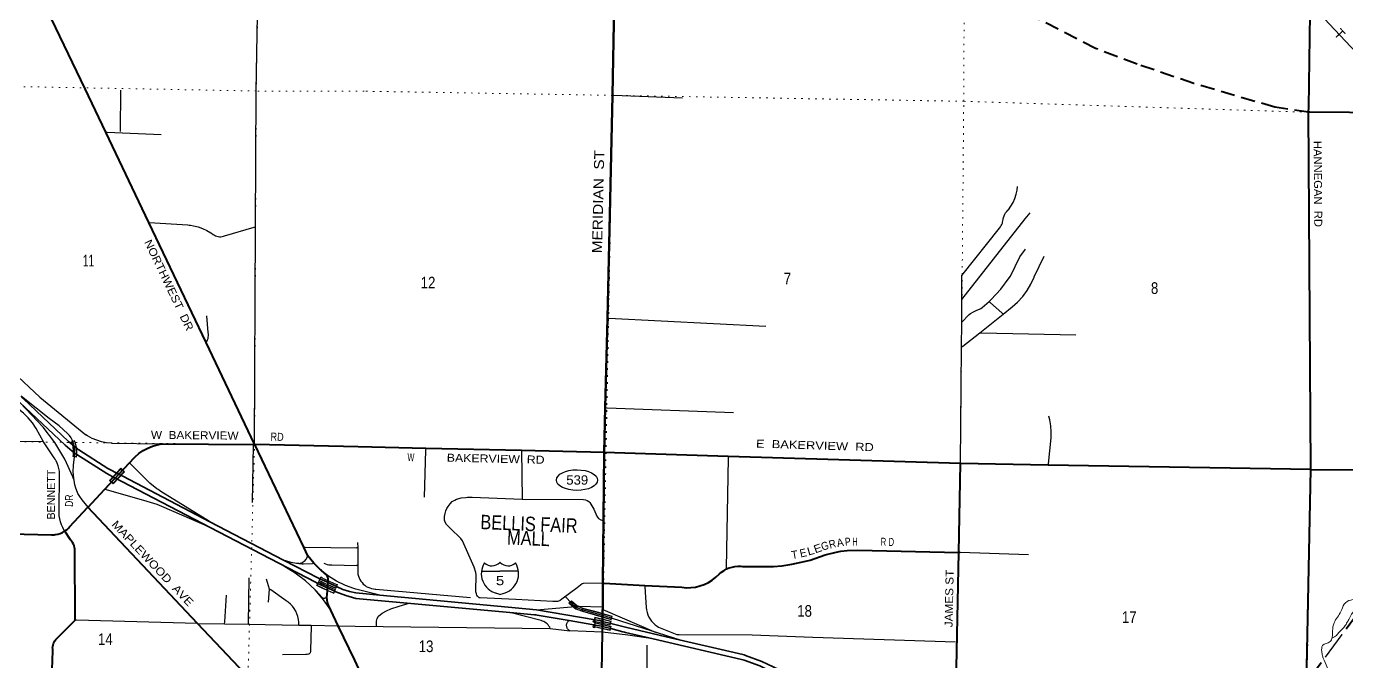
# Model space of a CAD drawing. Header units: feet. Extents: x -489137 to -242534, y 368785 to 558127.
# Drawn here: x -370080 to -350286, y 473973 to 483502 of the extents above; entities that cross this region are included whole.
import ezdxf
from ezdxf.enums import TextEntityAlignment as Align

# ---------------------------------------------------------------- set-up
doc = ezdxf.new("R2010")
doc.units = ezdxf.units.FT
doc.header["$LTSCALE"] = 70
doc.header["$PDMODE"] = 32
doc.header["$PDSIZE"] = 35
for name, pattern in [('DOT_DASHED', [7.7, 5, -1.2, 0.3, -1.2]), ('DOTTED', [1.5, 0.3, -1.2]), ('LONG_DASHED', [7.5, 6, -1.5]), ('MEDIUM_DASHED', [4.5, 3, -1.5])]:
    doc.linetypes.add(name, pattern=pattern)
for name, color, linetype, lineweight in [('15', 7, 'Continuous', 25), ('17', 7, 'Continuous', 25), ('18', 7, 'Continuous', 35), ('19', 7, 'Continuous', 25), ('23', 7, 'Continuous', 70), ('26', 7, 'Continuous', 40), ('27', 7, 'Continuous', 13), ('29', 7, 'Continuous', 25), ('39', 7, 'Continuous', 13), ('44', 7, 'DOT_DASHED', 13), ('46', 7, 'Continuous', 13), ('53', 7, 'MEDIUM_DASHED', 40), ('55', 7, 'Continuous', 13), ('56', 7, 'Continuous', 13), ('6', 7, 'DOTTED', 25), ('63', 7, 'Continuous', 25), ('7', 7, 'DOTTED', 13)]:
    doc.layers.add(name, color=color, linetype=linetype, lineweight=lineweight)
doc.layers.add('30', color=7, linetype='Continuous')

msp = doc.modelspace()

# ---------------------------------------------------------------- linework, layer by layer
at = {"layer": '15'}
for p, q in [((-362982.92, 475459.14), (-362980.02, 475462.05)), ((-362976.85, 475459.67), (-362980.28, 475462.05)), ((-363255.63, 475327.67), (-362979.22, 475327.67)), ((-362979.22, 474982.09), (-363043.11, 475000.05)), ((-362979.75, 474981.83), (-362916.12, 475000.57))]:
    msp.add_line(p, q, dxfattribs=at)
msp.add_lwpolyline([(-362703.86, 475327.67), (-362979.75, 475327.67), (-362979.22, 475327.67)], dxfattribs=at)
for centre, radius, start, end in [((-362953, 475292.57), 306.13, 148.44437, 254.43379), ((-363101.6, 475575.18), 165.66, 227.34302, 315.81162), ((-362857.91, 475575.18), 165.66, 224.18881, 312.69398), ((-363006.51, 475292.58), 306.13, 283.08095, 31.62464)]:
    msp.add_arc(centre, radius, start, end, dxfattribs=at)
at = {"layer": '17'}
msp.add_ellipse((-361824.77, 476696.11), major_axis=(-309.24, 1), ratio=0.500121, dxfattribs=at)
at = {"layer": '18'}
for p, q in [((-366223.26, 475497.46), (-367327.08, 476072.11)), ((-366294.77, 475450.18), (-367324.43, 475986.21)), ((-364779.63, 474968.61), (-365139.98, 475002.87)), ((-363016.21, 474804.22), (-364779.63, 474968.61))]:
    msp.add_line(p, q, dxfattribs=at)
for points in [[(-369352.99, 477099.87), (-369391.24, 477129.45), (-369498.06, 477219.36), (-370182.56, 477866.75)], [(-369361.58, 477203.28), (-369449.45, 477276.47), (-370128.25, 477918.47), (-370157.86, 477953.02)], [(-368695.33, 476784.61), (-368857.82, 476871.56), (-369293.58, 477148.6), (-369303.53, 477154.93), (-369313.58, 477163.3), (-369361.58, 477203.28)], [(-368748.51, 476727.44), (-368871.4, 476793.19), (-369325.29, 477078.44), (-369352.99, 477099.87)], [(-367324.43, 475986.21), (-368649.42, 476675.98), (-368668.13, 476685.72), (-368689.42, 476696.5), (-368713.2, 476708.55), (-368748.51, 476727.44)], [(-367327.08, 476072.11), (-368634.79, 476752.91), (-368660.45, 476765.94), (-368695.33, 476784.61)], [(-365563.94, 475078.58), (-365712.96, 475146.77), (-365733.46, 475157.97), (-366294.77, 475450.18)], [(-365556.68, 475158.37), (-365682.49, 475215.97), (-365698.74, 475224.24), (-366223.26, 475497.46)], [(-365141.29, 474920.45), (-365290.04, 474965.09), (-365438.13, 475022.25), (-365455.57, 475028.98), (-365478.13, 475039.31), (-365563.94, 475078.58)], [(-365139.98, 475002.87), (-365235.13, 475022.64), (-365334.76, 475056.02), (-365429.65, 475100.21), (-365556.68, 475158.37)], [(-361941.49, 474590.24), (-362420.85, 474671.89), (-362440.43, 474675.23), (-362460.85, 474677.09), (-362831.63, 474710.75), (-365141.29, 474920.45)], [(-361441.19, 474577.07), (-361487.29, 474588.64), (-361550.25, 474601.52), (-362431.7, 474749.74), (-363016.21, 474804.22)], [(-361441.97, 474500.07), (-361455.29, 474503.42), (-361518.26, 474516.96), (-361941.49, 474590.24)], [(-360682.52, 474315.37), (-361096.68, 474412.35), (-361114.95, 474416.62), (-361136.68, 474422.22), (-361319.57, 474469.31), (-361441.97, 474500.07)], [(-360487.9, 474346.82), (-361097.19, 474489.49), (-361318.91, 474546.37), (-361441.19, 474577.07)], [(-358180.48, 473274.59), (-358188.34, 473283.06), (-358385.87, 473473.48), (-358602.22, 473642.22), (-358835.03, 473787.42), (-359081.73, 473907.48), (-359319.64, 473993.84), (-359338.37, 474000.64), (-359359.64, 474005.62), (-360682.52, 474315.37)], [(-356861.76, 471640.57), (-357573.69, 472590.22), (-358122.81, 473322.7), (-358133.54, 473334.25), (-358336.72, 473530.13), (-358559.26, 473703.69), (-358798.72, 473853.04), (-359052.49, 473976.55), (-359297.77, 474065.59), (-359317.69, 474072.82), (-359337.77, 474077.52), (-360487.9, 474346.82)]]:
    msp.add_lwpolyline(points, dxfattribs=at)
at = {"layer": '19'}
for p, q in [((-364779.63, 474968.61), (-365138.99, 475059.69)), ((-361436.73, 474754.18), (-360637.58, 474410.46))]:
    msp.add_line(p, q, dxfattribs=at)
for points in [[(-369364.29, 476694), (-369378.47, 476730.4), (-369384.79, 476746.63), (-369505.6, 477009.49), (-369653.23, 477258.29), (-369826.05, 477490.3), (-370173.09, 477856.75), (-370182.56, 477866.75)], [(-369361.58, 477203.28), (-369369.64, 477237.98), (-369377.24, 477259.96), (-369382.1, 477274.01), (-369394.74, 477299.96), (-369410.76, 477329.57), (-369434.64, 477364.42), (-369462.03, 477396.58), (-369586.24, 477509.89), (-369737.16, 477622.33), (-370130.2, 477931.28), (-370157.86, 477953.02)], [(-369364.29, 476694), (-369369.45, 476722.86), (-369376.58, 476821.61), (-369373.35, 476920.56), (-369358.34, 477045.93), (-369356.71, 477056.64), (-369352.99, 477099.87)], [(-369352.99, 477099.87), (-369352.79, 477102.24), (-369353.65, 477147.99), (-369359.29, 477193.41), (-369361.58, 477203.28)], [(-367327.08, 476072.11), (-367332.22, 476075.29), (-368063.63, 476527.37), (-368083.42, 476539.6), (-368103.63, 476553.06), (-368122.04, 476565.33), (-368231.26, 476649.69), (-368517.09, 476938.83), (-368535.01, 476956.96)], [(-369155.79, 476289.64), (-369244.58, 476401.36), (-369278.16, 476447.76), (-369306.7, 476497.41), (-369329.9, 476549.77), (-369338.61, 476574.33), (-369352.04, 476625.4), (-369364.29, 476694)], [(-367324.43, 475986.21), (-367334.32, 475990.49), (-368051.08, 476300.7), (-368120.34, 476329.24), (-368266.87, 476376.67), (-368878.33, 476548.29), (-368907.55, 476556.49)], [(-365750.91, 475048.95), (-365893.61, 475183.07), (-366049.54, 475301.53), (-366284.36, 475443.87), (-366294.77, 475450.18)], [(-365996.18, 475443.62), (-366032, 475446.33), (-366111.9, 475460.9), (-366189.84, 475483.73), (-366223.26, 475497.46)], [(-365996.18, 475443.62), (-365986.16, 475446), (-365973.52, 475449), (-365957.77, 475454.23), (-365942.66, 475461.08), (-365928.35, 475469.47), (-365914.99, 475479.32), (-365902.73, 475490.5), (-365891.71, 475502.9), (-365882.05, 475516.39), (-365873.85, 475530.82), (-365867.2, 475546.02), (-365863.06, 475559.06), (-365862.18, 475561.83)], [(-365996.18, 475443.62), (-365951.02, 475440.2), (-365925.95, 475440.02), (-365791.02, 475446.7), (-365769.96, 475447.74)], [(-365138.99, 475059.69), (-365170.16, 475067.89), (-365297.74, 475115.29), (-365428.64, 475179.63), (-365552.1, 475257.31), (-365666.76, 475347.46)], [(-365515.07, 474745.85), (-365623.01, 474900.66), (-365750.91, 475048.95)], [(-365572.56, 474980.88), (-365574.87, 474958.41), (-365576.06, 474949.99), (-365576.92, 474945.2), (-365577.6, 474942.88), (-365580.02, 474938.68), (-365583.43, 474935.04), (-365587.2, 474931.78), (-365591.29, 474928.93), (-365595.66, 474926.52), (-365600.26, 474924.58), (-365605.03, 474923.13), (-365609.93, 474922.19), (-365614.9, 474921.77), (-365619.89, 474921.87), (-365624.83, 474922.49), (-365629.69, 474923.63), (-365634.4, 474925.26), (-365638.92, 474927.38), (-365643.19, 474929.96), (-365647.16, 474932.97), (-365741.96, 475038.95), (-365750.91, 475048.95)], [(-364830.39, 474500.15), (-364830.39, 474580.03), (-364820.71, 474620.92), (-364800.29, 474653.19), (-364745.45, 474698.38), (-364680.94, 474737.11), (-364615.36, 474765.08), (-364491.72, 474803.81), (-364342.45, 474847.92)], [(-362000.06, 474948.21), (-361904.21, 474842.88), (-361883.04, 474823.68), (-361849.3, 474798.49), (-361818.6, 474781.36), (-361778.79, 474764.98), (-361750.51, 474754.2), (-361406.02, 474658.47), (-360263.77, 474294.34)], [(-362226.42, 474471.95), (-362233.76, 474488.58), (-362244.82, 474506.52), (-362257.69, 474523.2), (-362272.24, 474538.45), (-362288.3, 474552.09), (-362305.7, 474563.98), (-362324.24, 474573.99), (-362343.73, 474582), (-362363.95, 474587.93), (-362831.63, 474710.75)], [(-362431.7, 474749.74), (-361793.17, 474804.56), (-361447.31, 474797.5)], [(-361933.32, 474436.11), (-361938.64, 474439.11), (-361946.38, 474444.61), (-361953.49, 474450.88), (-361959.92, 474457.86), (-361965.58, 474465.48), (-361970.41, 474473.64), (-361974.36, 474482.27), (-361977.39, 474491.26), (-361979.46, 474500.52), (-361980.55, 474509.94), (-361980.65, 474519.43), (-361979.76, 474528.88), (-361977.89, 474538.18), (-361975.06, 474547.23), (-361971.29, 474555.94), (-361966.63, 474564.21), (-361961.14, 474571.94), (-361954.87, 474579.06), (-361947.89, 474585.48), (-361941.49, 474590.24)], [(-360682.52, 474315.37), (-361060.19, 474368.43), (-361443.13, 474414.59)]]:
    msp.add_lwpolyline(points, dxfattribs=at)
at = {"layer": '23'}
for p, q in [((-361435.42, 475150.15), (-361415.74, 477110.93)), ((-361437.54, 474938.92), (-361435.42, 475150.15))]:
    msp.add_line(p, q, dxfattribs=at)
for points in [[(-361415.74, 477110.93), (-361400.33, 477783.57), (-361369.57, 479126.72), (-361293.04, 482467.39), (-361292.93, 482473.41), (-361267.73, 483816.83), (-361217.96, 486471.05), (-361192.62, 487822.52), (-361153.86, 490477.12), (-361114.43, 493178.35)], [(-361441.97, 474500.07), (-361441.19, 474577.07), (-361437.54, 474938.92)]]:
    msp.add_lwpolyline(points, dxfattribs=at)
at = {"layer": '26'}
for p, q in [((-365103.78, 477192.65), (-366656.37, 477228.56)), ((-361415.74, 477110.93), (-362657.81, 477138.45)), ((-368695.33, 476784.61), (-368535.01, 476956.96)), ((-368748.51, 476727.44), (-368695.33, 476784.61)), ((-369156.5, 476288.87), (-369155.79, 476289.64)), ((-369503.7, 475931.21), (-369501.77, 475932.56)), ((-365563.94, 475078.58), (-365556.68, 475158.37)), ((-361443.13, 474414.59), (-361442.52, 474464.84)), ((-361442.52, 474464.84), (-361441.97, 474500.07))]:
    msp.add_line(p, q, dxfattribs=at)
for points in [[(-350857.96, 482214.13), (-350857.97, 482215.62), (-350854.53, 482289.6), (-350795.97, 486147.48), (-350773.87, 487604.11), (-350773.7, 487612.14), (-350660.81, 492961.84)], [(-366656.37, 477228.56), (-366658.94, 477233.95), (-367385.52, 478758.81), (-368245.05, 480562.67), (-368890.22, 481916.66), (-369199.52, 482565.77), (-371474.51, 487289.46)], [(-350824.05, 476856.74), (-350823.77, 476870.91), (-350857.96, 482214.13)], [(-339540.61, 482044.63), (-339564.72, 482047), (-340109.61, 482100.54), (-345408.65, 482167.31), (-345473.96, 482168.13), (-350837.96, 482213.96), (-350857.96, 482214.13)], [(-350824.05, 476856.74), (-350822.19, 476856.71), (-348726.54, 476841.52), (-348707.02, 476841.35), (-348687.59, 476843.22), (-348668.46, 476847.11), (-348649.84, 476852.98), (-348631.94, 476860.76), (-348614.95, 476870.37), (-348599.06, 476881.71), (-348584.44, 476894.64), (-348571.25, 476909.03), (-348559.63, 476924.72), (-348559.43, 476925.03), (-347705.66, 478084.43)], [(-368535.01, 476956.96), (-368465.82, 477031.33), (-368449.99, 477046.79), (-368391.67, 477096.51), (-368328.47, 477139.86), (-368261.08, 477176.37), (-368190.25, 477205.64), (-368116.75, 477227.34), (-368047.68, 477240.07), (-368041.38, 477241.23), (-366658.96, 477228.62), (-366656.37, 477228.56)], [(-365862.18, 475561.83), (-365922.61, 475688.65), (-366656.37, 477228.56)], [(-362657.81, 477138.45), (-364093.02, 477170.26), (-365103.78, 477192.65)], [(-356074.66, 476943.02), (-356074.74, 476943.02), (-359557.39, 477052.51), (-361415.74, 477110.93)], [(-356079.91, 475611.19), (-356101.43, 475611.67), (-356074.66, 476943.02)], [(-350824.05, 476856.74), (-354759.98, 476921.42), (-356074.66, 476943.02)], [(-350902.23, 472906.64), (-350824.05, 476856.74)], [(-369155.79, 476289.64), (-368907.55, 476556.49), (-368748.51, 476727.44)], [(-369501.77, 475932.56), (-369477.76, 475949.33), (-369469.86, 475956.18), (-369449.81, 475973.57), (-369431.25, 475993.52), (-369156.5, 476288.87)], [(-365405.13, 472444.11), (-365489.28, 472483.23), (-365552.66, 472519.57), (-365647.47, 472585.27), (-365734.9, 472660.53), (-366621.39, 473600.59), (-367514.29, 474547.44), (-369156.5, 476288.87)], [(-371249.63, 475610.54), (-371225.02, 475635.16), (-371214.95, 475645.24), (-371205.03, 475653.87), (-371191.54, 475665.6), (-371109.45, 475727.7), (-371021.32, 475780.88), (-370928.11, 475824.56), (-370830.85, 475858.25), (-370730.6, 475881.6), (-370628.45, 475894.33), (-370525.54, 475896.32), (-369702.53, 475875.49), (-369682.62, 475874.98), (-369662.53, 475876.72), (-369645.96, 475878.16), (-369609.7, 475885.16), (-369574.37, 475895.92), (-369540.36, 475910.31), (-369508.04, 475928.18), (-369503.7, 475931.21)], [(-369711.08, 473179), (-369710.79, 473189.02), (-369691.44, 473855.54), (-369683.31, 474135.51), (-369685.85, 474157.69), (-369686.05, 474180.01), (-369683.93, 474202.23), (-369679.49, 474224.1), (-369672.79, 474245.4), (-369663.9, 474265.87), (-369652.92, 474285.3), (-369639.96, 474303.48), (-369627.92, 474317.36), (-369349.87, 474595.23), (-369349.88, 474599.66), (-369352.97, 475661.72), (-369357.88, 475687.5), (-369365.45, 475712.61), (-369375.61, 475736.8), (-369388.24, 475759.8), (-369403.21, 475781.34), (-369416.98, 475797.63), (-369503.7, 475931.21)], [(-369503.7, 475931.21), (-369504.58, 475932.56), (-369501.77, 475932.56)], [(-361435.42, 475150.15), (-361417.32, 475149.19), (-360808.82, 475116.95), (-360253.54, 475087.52), (-360185.18, 475081.99), (-360116.61, 475083.62), (-360048.59, 475092.42), (-359981.87, 475108.28), (-359917.16, 475131.02), (-359855.19, 475160.41), (-359796.63, 475196.11), (-359742.13, 475237.74), (-359692.27, 475284.84), (-359689.2, 475288.07), (-359656.02, 475316.69), (-359620.02, 475341.69), (-359590.01, 475358.17), (-359581.61, 475362.78), (-359541.21, 475379.75), (-359499.25, 475392.4), (-359456.2, 475400.59), (-359412.53, 475404.24), (-359368.72, 475403.3), (-359341.95, 475400.45), (-358880.94, 475400.11), (-358753, 475410.56), (-358603.01, 475434.32), (-358464.07, 475464.62), (-358330.18, 475497.39), (-358103.11, 475573.73), (-357940.62, 475614.86), (-357869.75, 475629.14), (-357774.71, 475638.78), (-357615.59, 475645.32), (-356101.43, 475611.67)], [(-365769.96, 475447.74), (-365771.37, 475449.11), (-365862.18, 475561.83)], [(-365556.68, 475158.37), (-365553.75, 475190.57), (-365553.23, 475202.4), (-365553.94, 475214.21), (-365555.89, 475225.89), (-365559.05, 475237.3), (-365563.38, 475248.31), (-365568.84, 475258.81), (-365575.37, 475268.69), (-365656.76, 475338.84), (-365666.76, 475347.46), (-365769.96, 475447.74)], [(-356151.02, 473145.88), (-356101.43, 475611.67)], [(-365572.56, 474980.88), (-365567.64, 475037.89), (-365563.94, 475078.58)], [(-365515.07, 474745.85), (-365516.94, 474748.87), (-365536.21, 474784.39), (-365551.66, 474821.72), (-365563.12, 474860.47), (-365570.47, 474900.21), (-365573.63, 474940.49), (-365572.56, 474980.88)], [(-365156.6, 473993.15), (-365403.95, 474511.91), (-365515.07, 474745.85)], [(-361466.67, 472467.11), (-361460.16, 473005.51), (-361450.3, 473821.18), (-361443.13, 474414.59)], [(-364112.29, 471749.73), (-364148.83, 471820.38), (-365156.6, 473993.15)]]:
    msp.add_lwpolyline(points, dxfattribs=at)
at = {"layer": '29'}
for p, q in [((-368669.21, 481927.65), (-368662.27, 482546.87)), ((-367379.19, 479158.81), (-367358.14, 478907.76)), ((-369877.42, 477940.59), (-369188.74, 477375.7)), ((-366678.05, 477227.19), (-366696.65, 476362.54)), ((-362657.81, 477138.45), (-362645.54, 476408.96)), ((-355053.92, 475572.87), (-356079.91, 475611.19)), ((-364842.31, 475062.01), (-363423.77, 474935.63)), ((-365148.17, 474503.59), (-362226.42, 474471.95)), ((-362226.42, 474471.95), (-361933.32, 474436.11)), ((-360293.84, 474379.34), (-359196.01, 474375.14))]:
    msp.add_line(p, q, dxfattribs=at)
for points in [[(-366643.7, 480496.46), (-366634.19, 482532.58), (-366542.78, 487656.39)], [(-361292.93, 482473.41), (-361276.89, 482472.75), (-360240.72, 482430.26)], [(-368890.22, 481916.66), (-368869.44, 481915.69), (-368061.4, 481878.04)], [(-355357.31, 480752.72), (-355319.21, 480805.37), (-355286.82, 480861.7), (-355260.49, 480921.12), (-355240.52, 480982.96), (-355227.13, 481046.55), (-355221.11, 481100.13)], [(-356052.92, 479403.37), (-355106.82, 480615.49), (-355029.24, 480704)], [(-355476.45, 480495.85), (-355463.48, 480515.73), (-355455.41, 480530.93), (-355447.72, 480550), (-355443.86, 480563.5), (-355439.44, 480583.4)], [(-355439.44, 480583.4), (-355437.07, 480603.5), (-355436.37, 480609.43), (-355430.61, 480634.89), (-355422.23, 480659.62), (-355411.3, 480683.33), (-355397.96, 480705.77), (-355382.35, 480726.69), (-355364.63, 480745.87), (-355357.31, 480752.72)], [(-368245.05, 480562.67), (-368239.44, 480562.29), (-367661.49, 480523.42), (-367641.35, 480522.06)], [(-367641.35, 480522.06), (-367621.49, 480519.35), (-367571.96, 480512.6), (-367503.81, 480495.9), (-367437.78, 480472.17), (-367374.58, 480441.67), (-367314.92, 480404.73), (-367306.74, 480398.96), (-367279.03, 480377.92)], [(-367109.12, 480358.14), (-366665.99, 480489.84), (-366643.7, 480496.46)], [(-366658.96, 477228.62), (-366658.94, 477233.95), (-366643.7, 480496.46)], [(-356052.92, 479403.37), (-356052.92, 479422.86), (-356052.92, 479764.57), (-355492.32, 480475.73), (-355476.45, 480495.85)], [(-367279.03, 480377.92), (-367261.5, 480367.84), (-367243.02, 480359.64), (-367223.77, 480353.42), (-367203.98, 480349.24), (-367183.87, 480347.16), (-367163.65, 480347.19), (-367143.54, 480349.33), (-367123.76, 480353.56), (-367109.12, 480358.14)], [(-355327.78, 479755.32), (-355183.3, 480043.86), (-355102.89, 480158.56)], [(-355301.75, 479293.66), (-355217.98, 479367.7), (-355142.4, 479450.09), (-355075.85, 479539.93), (-355019.06, 479636.23), (-354972.64, 479737.94), (-354970.24, 479744.08), (-354818.94, 480056.66)], [(-355647.14, 479377.21), (-355613.18, 479407), (-355470.1, 479561.8), (-355343.98, 479730.7), (-355327.78, 479755.32)], [(-356074.74, 476943.02), (-356059.82, 478684.01), (-356059.79, 478687.61), (-356056.83, 479064.49), (-356054.18, 479401.76), (-356052.92, 479403.37)], [(-356059.79, 478687.61), (-356039.1, 478704.15), (-355785.96, 478906.54), (-355435.21, 479186.96), (-355301.75, 479293.66)], [(-355946.25, 479180.56), (-355926.27, 479193.29), (-355890.63, 479216.02), (-355831.58, 479245.48), (-355791.66, 479260.5), (-355771.64, 479268.03)], [(-355771.64, 479268.03), (-355751.66, 479285.55), (-355647.14, 479377.21)], [(-355435.21, 479186.96), (-355455.12, 479204.83), (-355624.35, 479356.76), (-355647.14, 479377.21)], [(-369877.42, 477940.59), (-370280.67, 478319.78), (-370642.08, 478739.04), (-370907.46, 479114.25)], [(-361369.57, 479126.72), (-361346.98, 479125.59), (-358994.81, 479007.55)], [(-356056.83, 479064.49), (-356042.17, 479079.87), (-355965.33, 479160.53), (-355946.25, 479180.56)], [(-367358.14, 478907.76), (-367355.48, 478884.77), (-367355.23, 478861.61), (-367357.4, 478838.57), (-367361.98, 478815.87), (-367368.9, 478793.78), (-367378.09, 478772.53), (-367385.52, 478758.81), (-367385.72, 478758.45)], [(-355785.96, 478906.54), (-355764.73, 478906.08), (-354344.23, 478875.48)], [(-369932.37, 477469.78), (-369987.75, 477552.86), (-370051.51, 477629.7), (-370122.95, 477699.45), (-370191.63, 477754.41), (-370606.03, 478124.81)], [(-361400.33, 477783.57), (-361372.73, 477782.52), (-359478.11, 477710.96)], [(-354718.05, 477328.87), (-354715.06, 477419.9), (-354721.61, 477510.73), (-354737.61, 477600.39), (-354752.34, 477655.36)], [(-369822.22, 477264.83), (-369823.95, 477268.05), (-369932.37, 477469.78)], [(-369648.24, 477009.17), (-369661.67, 477029.27), (-369821.21, 477268.02), (-369823.95, 477268.05), (-371742.41, 477289.83), (-372690.78, 477300.6)], [(-368803.76, 477251.4), (-368878.95, 477257.44), (-368953.09, 477271.31), (-369025.38, 477292.85), (-369095.03, 477321.83), (-369161.26, 477357.93), (-369188.74, 477375.7)], [(-368803.76, 477251.4), (-368047.68, 477240.07), (-368008.32, 477239.48)], [(-354759.98, 476921.42), (-354758.05, 476940.14), (-354718.05, 477328.87)], [(-364093.02, 477170.26), (-364093.89, 477144.8), (-364117.95, 476437.93)], [(-359557.39, 477052.51), (-359557.94, 477024.43), (-359589.71, 475373.68), (-359590.01, 475358.17)], [(-369584.05, 476790.09), (-369585.84, 476831.28), (-369591.92, 476872.06), (-369602.23, 476911.98), (-369616.66, 476950.6), (-369635.05, 476987.51), (-369636.12, 476989.27), (-369648.24, 477009.17)], [(-369511.06, 475942.56), (-369535.18, 475982.63), (-369554.97, 476025), (-369570.23, 476069.21), (-369580.78, 476114.77), (-369586.52, 476161.19), (-369587.37, 476207.95), (-369586.7, 476221.44), (-369584.05, 476790.09)], [(-361435.42, 475150.15), (-361733.3, 475146.57), (-361749.41, 475140.52), (-361824.2, 475081.01), (-362051.59, 474908.81), (-362076.36, 474892.19), (-362087.68, 474886.66), (-362100.77, 474881.12), (-362114.87, 474876.59), (-362129.72, 474875.06), (-362150.14, 474874.55), (-362186.38, 474876.57), (-362743.36, 474905.25), (-363277.04, 474929.46), (-363290.13, 474932.49), (-363304.23, 474943.57), (-363314.3, 474954.65), (-363324.18, 474970.6), (-363333.19, 474992.42), (-363339.23, 475017.61), (-363342.58, 475057.76), (-363334.67, 475242.85), (-363336.21, 475276.53), (-363343.25, 475309.78), (-363367.95, 475389.82), (-363542.6, 475786.31), (-363566.86, 475822.42), (-363588.92, 475846.76), (-363697.49, 475945.88), (-363779.21, 476032.13), (-363800.86, 476065.38), (-363809.92, 476095.61), (-363809.92, 476138.93), (-363808.91, 476147.99), (-363802.37, 476194.6), (-363790.79, 476233.63), (-363775.19, 476269.9), (-363758.57, 476298.11), (-363727.81, 476339.7), (-363694.64, 476372.66), (-363656.38, 476396.84), (-363629.69, 476409.94), (-363610.06, 476416.99), (-363562.23, 476428.07), (-363493.27, 476437.14), (-363466.58, 476438.15), (-363394.73, 476438.21), (-362645.54, 476408.96)], [(-362645.54, 476408.96), (-362645.1, 476408.94), (-361726.24, 476405.91), (-361696.04, 476401.88), (-361671.87, 476391.8), (-361647.71, 476375.68), (-361633.61, 476361.58), (-361572.81, 476259.72), (-361526.88, 476156.05), (-361516.37, 476137.85), (-361500.71, 476121.8), (-361467.51, 476099.02), (-361425.2, 476084.39)], [(-365922.61, 475688.65), (-365901.26, 475688.4), (-365128.75, 475679.93)], [(-365111.91, 475678.14), (-365112.74, 475678.23), (-365128.75, 475679.93)], [(-365113.67, 475761.8), (-365112.74, 475678.23), (-365109.82, 475416.93), (-365108.34, 475284.62)], [(-365618.84, 475450.62), (-365595.4, 475440.05), (-365570.98, 475431.99), (-365545.85, 475426.53), (-365542.01, 475426.1), (-365521.91, 475423.82)], [(-365521.91, 475423.82), (-365502.01, 475423.53), (-365133.09, 475416.93)], [(-365109, 475416.93), (-365109.82, 475416.93), (-365133.09, 475416.93)], [(-365108.34, 475284.62), (-365101.77, 475256.98), (-365092.34, 475230.17), (-365080.16, 475204.49), (-365065.37, 475180.23), (-365048.12, 475157.64), (-365028.6, 475136.99), (-365007.03, 475118.48), (-364983.65, 475102.33), (-364958.7, 475088.72), (-364932.47, 475077.79), (-364905.24, 475069.65), (-364877.31, 475064.41), (-364848.98, 475062.12), (-364842.31, 475062.01)], [(-366750.19, 474534.57), (-366750.13, 474539.36), (-366741.01, 475231.65)], [(-366447.78, 474865.91), (-366432.73, 475062.13), (-366478.51, 475208.07)], [(-366185.08, 474886.84), (-366412.73, 475047.97), (-366432.73, 475062.13)], [(-360808.82, 475116.95), (-360807.33, 475094.47), (-360786.69, 474784.93)], [(-367108.37, 474540.6), (-367106.56, 474569.5), (-367081.52, 474971.23)], [(-365993.01, 474521.83), (-365993.33, 474539.47), (-365993.77, 474563.43), (-365999.16, 474607.07), (-366009.08, 474649.91), (-366023.42, 474691.47), (-366042.03, 474731.31), (-366064.7, 474768.99), (-366091.19, 474804.08), (-366121.2, 474836.22), (-366154.4, 474865.05), (-366185.08, 474886.84)], [(-360786.69, 474784.93), (-360782.46, 474747.57), (-360774.35, 474710.86), (-360762.45, 474675.19), (-360746.88, 474640.97), (-360727.82, 474608.55), (-360705.48, 474578.31), (-360680.1, 474550.57), (-360651.96, 474525.64), (-360621.37, 474503.78), (-360601.72, 474492.1)], [(-369349.88, 474599.66), (-369330.04, 474599.09), (-367519.91, 474547.53), (-367514.29, 474547.44), (-367108.37, 474540.6), (-366750.19, 474534.57), (-365993.01, 474521.83), (-365811.06, 474518.76), (-365403.95, 474511.91), (-365148.17, 474503.59)], [(-365811.06, 474518.76), (-365811.48, 474498.66), (-365818.92, 474143.26), (-365819.34, 474123.21)], [(-360601.72, 474492.1), (-360354.33, 474389.46), (-360326.65, 474381.4), (-360293.84, 474379.34)], [(-361443.13, 474414.59), (-361443.31, 474414.61), (-361933.32, 474436.11)], [(-359196.01, 474375.14), (-358291.29, 474338.61), (-356152.12, 474269.34)], [(-365871.66, 474080.11), (-365891.79, 474079.76), (-366239.38, 474073.59)], [(-365819.34, 474123.21), (-365827.08, 474103.26), (-365830.19, 474099), (-365833.8, 474095.01), (-365837.8, 474091.43), (-365842.16, 474088.28), (-365846.82, 474085.6), (-365851.73, 474083.43), (-365851.79, 474083.41), (-365871.66, 474080.11)], [(-360774.86, 473796.57), (-360774.8, 473824.26), (-360773.97, 474220.61)]]:
    msp.add_lwpolyline(points, dxfattribs=at)
at = {"layer": '39'}
for points in [[(-350505.81, 474323.47), (-350436.87, 474366.56), (-350394.83, 474417.79), (-350327.98, 474486.43), (-350285.63, 474547.76), (-350253.43, 474607.39), (-350210.64, 474682.85), (-350146.51, 474794.02), (-350125.81, 474874.22), (-350025, 474994.34), (-349913.78, 475124.25), (-349800.1, 475268.22), (-349728.51, 475358.95), (-349692.03, 475426.53), (-349738.37, 475496.7), (-349797.08, 475494.51), (-349818.35, 475460.82), (-349832.86, 475384.47), (-349848.11, 475329.65), (-349883.99, 475281.82), (-349916.45, 475235.7), (-349996.1, 475143.01), (-350045.2, 475059.66), (-350098.1, 474984.52), (-350132.19, 474928.99), (-350161.43, 474903.38)], [(-350826.41, 473034.03), (-350820.04, 473038.53), (-350728.76, 473112.47), (-350627.45, 473248.75), (-350520.9, 473293.91), (-350471.66, 473381.29), (-350492.44, 473557.8), (-350521.74, 473720.41), (-350592.2, 473924.75), (-350648.58, 474061.95), (-350658.68, 474126.95), (-350645.81, 474215.48), (-350532.81, 474272.56), (-350502.45, 474338.31), (-350497.35, 474437.19), (-350473.49, 474553.67), (-350371.04, 474726.29), (-350321.18, 474833.87), (-350222.14, 474897.46), (-350157.31, 474906)]]:
    msp.add_spline(points, degree=3, dxfattribs=at)
at = {"layer": '46'}
msp.add_lwpolyline([(-334774.68, 469494.14), (-345453.71, 478670.76), (-345876.69, 479435.95), (-347258.76, 480374.81), (-347848.06, 480670.25), (-355683.91, 489011.64), (-361699.67, 493279.62), (-364815.01, 496797.49)], dxfattribs=at)
at = {"layer": '53'}
msp.add_lwpolyline([(-350857.96, 482214.13), (-351362.13, 482289.03), (-352576.93, 482645.7), (-353428.1, 482934.37), (-354050.51, 483171.56), (-355282.78, 483803.11), (-356362.34, 484283.38), (-357533.51, 484622.8), (-358652.63, 484815.91), (-359874.55, 485083.88), (-360734.08, 485276.6), (-361588.82, 485444.32), (-363156.13, 486000.64), (-364040.9, 486278.8), (-364949.65, 486527.54)], dxfattribs=at)
at = {"layer": '55'}
for p, q in [((-368834.88, 476689.88), (-368664.3, 476872.64)), ((-368664.3, 476872.64), (-368609.47, 476821.47)), ((-365696.64, 475187.83), (-365667.54, 475244.94)), ((-365728.92, 475115.44), (-365699.07, 475173.65)), ((-365445.73, 475057.3), (-365470.67, 474996.77)), ((-365416.7, 475131.37), (-365441.02, 475071.27))]:
    msp.add_line(p, q, dxfattribs=at)
for points in [[(-368823.57, 476690.26), (-368663.91, 476861.34), (-368620.77, 476821.08), (-368780.43, 476650)], [(-361555.11, 474637.63), (-361311.6, 474581.05), (-361326.31, 474517.74), (-361569.83, 474574.32)], [(-361555.23, 474557.75), (-361311.61, 474501.6), (-361326.21, 474438.26), (-361569.82, 474494.41)], [(-361549.12, 474628.02), (-361321.2, 474575.06), (-361332.29, 474527.34), (-361560.22, 474580.3)], [(-361549.23, 474548.15), (-361321.2, 474495.6), (-361332.2, 474447.85), (-361560.22, 474500.4)]]:
    msp.add_lwpolyline(points, close=True, dxfattribs=at)
for points in [[(-368609.47, 476821.47), (-368780.05, 476638.71), (-368834.88, 476689.88)], [(-365667.54, 475244.94), (-365643.37, 475232.14), (-365591.44, 475206.79), (-365523.78, 475175.32), (-365480.67, 475156.39), (-365433.47, 475137.14), (-365416.7, 475131.37)], [(-365728.92, 475115.44), (-365639.27, 475071.52), (-365547.29, 475029.5), (-365470.67, 474996.77)], [(-365474.97, 475007.31), (-365544.06, 475036.82), (-365635.85, 475078.75), (-365718.08, 475119.03), (-365695.56, 475162.95)], [(-365699.07, 475173.65), (-365649.52, 475148.91), (-365580.04, 475115.19), (-365493.47, 475077.05), (-365445.73, 475057.3)], [(-365696.64, 475187.83), (-365662.56, 475170.74), (-365609.7, 475145.09), (-365561.55, 475122.79), (-365499.55, 475095.6), (-365441.02, 475071.27)], [(-365695.56, 475162.95), (-365653.05, 475141.73), (-365583.4, 475107.93), (-365496.61, 475069.69), (-365456.16, 475052.96), (-365474.97, 475007.31)], [(-365445.4, 475081.76), (-365496.41, 475102.96), (-365558.26, 475130.08), (-365606.27, 475152.32), (-365659.02, 475177.91), (-365685.85, 475191.37), (-365664.1, 475234.07)], [(-365664.1, 475234.07), (-365647, 475225.01), (-365594.88, 475199.57), (-365527.08, 475168.03), (-365483.79, 475149.02), (-365427.47, 475126.06), (-365445.4, 475081.76)]]:
    msp.add_lwpolyline(points, dxfattribs=at)
at = {"layer": '55', "linetype": 'DOTTED', "lineweight": 100}
msp.add_arc((-361666.73, 475067.85), 324.97, 217.49411, 260.71384, dxfattribs=at)
at = {"layer": '55'}
for p in [(-361568.7, 474499.28), (-361568.69, 474579.19)]:
    msp.add_point(p, dxfattribs=at)
at = {"layer": '56'}
for p, q in [((-369407.74, 477272), (-369356.38, 477292.49)), ((-369397.69, 477267.38), (-369361.17, 477281.96)), ((-369328.65, 477041.13), (-369383.32, 477049.98)), ((-361947.49, 474848.56), (-361906.65, 474885.57)), ((-361935.58, 474848.55), (-361906.6, 474874.81))]:
    msp.add_line(p, q, dxfattribs=at)
for points in [[(-369407.74, 477272), (-369390.96, 477223.11), (-369383.2, 477185.91), (-369378.64, 477151.81), (-369377.27, 477106.64), (-369379.09, 477079.62), (-369383.32, 477049.98)], [(-369374.29, 477056.62), (-369371.13, 477078.78), (-369369.26, 477106.49), (-369370.66, 477152.46), (-369375.31, 477187.26), (-369383.23, 477225.23), (-369397.69, 477267.38)], [(-369361.17, 477281.96), (-369349.36, 477248.28), (-369339.02, 477206.45), (-369332.32, 477165.63), (-369330.07, 477106.31), (-369332.3, 477073.79), (-369335.48, 477050.33), (-369374.29, 477056.62)], [(-369356.38, 477292.49), (-369341.68, 477250.57), (-369331.18, 477208.06), (-369324.34, 477166.43), (-369322.06, 477106.19), (-369324.34, 477072.98), (-369328.65, 477041.13)], [(-361947.48, 474848.32), (-361858.75, 474770.83), (-361841.13, 474760.25), (-361813.94, 474748.16), (-361741.95, 474722.97), (-361553.64, 474670.68)], [(-361551.5, 474678.39), (-361739.56, 474730.61), (-361810.99, 474755.6), (-361837.43, 474767.36), (-361854.02, 474777.32), (-361935.58, 474848.55)], [(-361906.65, 474885.57), (-361831.06, 474818.18), (-361813.94, 474808.11), (-361786.25, 474795.51), (-361732.89, 474775.65), (-361695.13, 474764.78), (-361538.16, 474723.46)], [(-361906.6, 474874.81), (-361835.8, 474811.68), (-361817.63, 474801), (-361789.31, 474788.11), (-361735.4, 474768.05), (-361697.26, 474757.07), (-361540.2, 474715.72)], [(-361538.16, 474723.46), (-361298.27, 474653.07), (-361313.76, 474600.3), (-361553.64, 474670.68)], [(-361540.41, 474715.78), (-361308.19, 474647.64), (-361319.18, 474610.22), (-361551.38, 474678.35)]]:
    msp.add_lwpolyline(points, dxfattribs=at)
at = {"layer": '6'}
for p, q in [((-361393.81, 477110.24), (-361440.82, 474611.2)), ((-361442.95, 474465.17), (-361477.77, 471754.6)), ((-361441.92, 474545.17), (-361442.1, 474530.87))]:
    msp.add_line(p, q, dxfattribs=at)
msp.add_lwpolyline([(-360892.31, 505479.23), (-360935.31, 503840.79), (-361030.49, 498523.89), (-361114.43, 493178.35), (-361192.62, 487822.52), (-361293.04, 482467.39), (-361393.81, 477110.44)], dxfattribs=at)
at = {"layer": '63', "linetype": 'LONG_DASHED', "lineweight": 13}
msp.add_line((-350913.18, 473617.51), (-345715.34, 480653.73), dxfattribs=at)
at = {"layer": '63', "linetype": 'LONG_DASHED'}
msp.add_lwpolyline([(-350916.39, 473620.06), (-345718.58, 480656.24)], dxfattribs=at)
at = {"layer": '7'}
for p, q in [((-365103.78, 477192.66), (-361393.81, 477110.44)), ((-361393.81, 477110.24), (-356074.74, 476943.02))]:
    msp.add_line(p, q, dxfattribs=at)
for points in [[(-366821.84, 471121.56), (-366809.12, 471892.91), (-366658.96, 477228.62), (-366634.19, 482532.58), (-366538.42, 487900.93), (-366414.25, 493293.43), (-366360.92, 498655.94), (-366317.82, 503992.18), (-366259.99, 508570.69)], [(-350314.79, 508310.28), (-350445.68, 503755.57), (-350535.43, 498418.29), (-350661, 492963.77), (-350763.52, 487611.87), (-350859.2, 482214.14), (-350822.19, 476856.71), (-350918.12, 471515.58), (-350922.56, 471074.34)], [(-356074.74, 476943.02), (-356026.41, 482378.61), (-356004.27, 487752.38), (-356009.01, 489701.51)], [(-365015.69, 482529.91), (-366634.19, 482532.58), (-371873.8, 482629.87), (-373149.7, 482643.07)], [(-334601.21, 481977.15), (-334828.09, 481970.87), (-340109.61, 482100.54), (-345473.96, 482168.13), (-350859.2, 482214.14), (-356026.41, 482378.61), (-361293.04, 482467.39), (-365015.69, 482529.91)], [(-373877.47, 477320.75), (-371991.65, 477291.98), (-369403.17, 477261.23)], [(-369341.88, 477260.5), (-366658.96, 477228.62), (-365103.78, 477192.66)], [(-356292.7, 469388.95), (-356176.8, 471664.74), (-356074.74, 476943.02)], [(-356074.74, 476943.02), (-350822.19, 476856.71), (-345555.57, 476832.62), (-340540.24, 476759.76)]]:
    msp.add_lwpolyline(points, dxfattribs=at)

# ---------------------------------------------------------------- texts
at = {"layer": '15', "width": 1.2}
msp.add_text(' 5 ', height=140, dxfattribs=at).set_placement((-362977.91, 475119.56), align=Align.CENTER)
at = {"layer": '17', "width": 1.15}
msp.add_text(' MERIDIAN  ST', height=150, rotation=88.688, dxfattribs=at).set_placement((-361452.15, 480032.66))
at = {"layer": '17', "width": 1.05}
msp.add_text('539', height=140, dxfattribs=at).set_placement((-361821.32, 476627.8), align=Align.CENTER)
at = {"layer": '27'}
for s, rotation, width, p in [('HANNEGAN  RD', 270.396, 1.05, (-350779.61, 481784.21)), ('NORTHWEST  DR', 295.478, 1.1, (-368316.23, 480267.52)), ('W  BAKERVIEW', 359.477, 1.1, (-368212.95, 477315.33)), ('RD', 357.959, 0.85, (-366421.49, 477289.92)), ('E  BAKERVIEW  RD', 358.199, 1.2, (-359141.51, 477184.5)), ('W', 358.731, 0.6, (-364367.88, 476981.22)), ('BAKERVIEW  RD', 358.731, 1.15, (-363778.33, 476973.24)), ('MAPLEWOOD  AVE', 313.32, 1.15, (-368810.84, 476021.89)), ('JAMES ST', 88.848, 1.1, (-356194.04, 474487.85))]:
    msp.add_text(s, height=120, rotation=rotation, dxfattribs=dict(at, width=width)).set_placement(p)
for s, rotation, width, p in [('P', 5.113, 0.8, (-357760.11, 475712.98)), ('H', 0.699, 0.6, (-357656.46, 475714.19)), ('E', 12.597, 0.95, (-358420.91, 475545.39)), ('L', 16.03, 1.15, (-358305.65, 475577.77)), ('E', 19.447, 1.1, (-358195.4, 475615.24)), ('G', 16.447, 0.9, (-358091.62, 475652.08)), ('R', 14.986, 0.9, (-357980.23, 475679.68)), ('A', 10.549, 0.95, (-357869.04, 475700.53)), ('R', 358.727, 0.65, (-357230.62, 475710.8)), ('D', 358.727, 0.65, (-357113, 475708.13))]:
    msp.add_text(s, height=120, rotation=rotation, dxfattribs=dict(at, width=width)).set_placement(p, align=Align.CENTER)
msp.add_text('T', height=120, rotation=9.165, dxfattribs=at).set_placement((-358554.17, 475517.74), align=Align.CENTER)
at = {"layer": '30'}
msp.add_text('BENNETT', height=120, rotation=89.733, dxfattribs=at).set_placement((-369651.38, 476104.34))
at = {"layer": '30', "width": 0.8}
msp.add_text('DR', height=120, rotation=89.733, dxfattribs=at).set_placement((-369380.49, 476294.41))
at = {"layer": '44', "width": 0.85}
for s, p in [('BELLIS FAIR', (-362548.45, 475932.58)), ('MALL', (-362557.16, 475716.88))]:
    msp.add_text(s, height=215.6, rotation=357.69, dxfattribs=at).set_placement(p, align=Align.CENTER)
at = {"layer": '46'}
msp.add_text('T', height=150, rotation=313.21, dxfattribs=at).set_placement((-350446.97, 483336.17), align=Align.CENTER)
at = {"layer": '7'}
for s, width, p in [('11', 0.65, (-369234.44, 479900.54)), ('7', 0.85, (-358725.54, 479630.55)), ('12', 0.85, (-364168.73, 479571.35)), ('8', 0.85, (-353219.88, 479489.29)), ('18', 0.85, (-358523.18, 474646.17)), ('17', 0.85, (-353655.75, 474552.33)), ('14', 0.85, (-369006.58, 474222.44)), ('13', 0.85, (-364198.41, 474115.81))]:
    msp.add_text(s, height=175, dxfattribs=dict(at, width=width)).set_placement(p)

doc.saveas('drawing.dxf')
